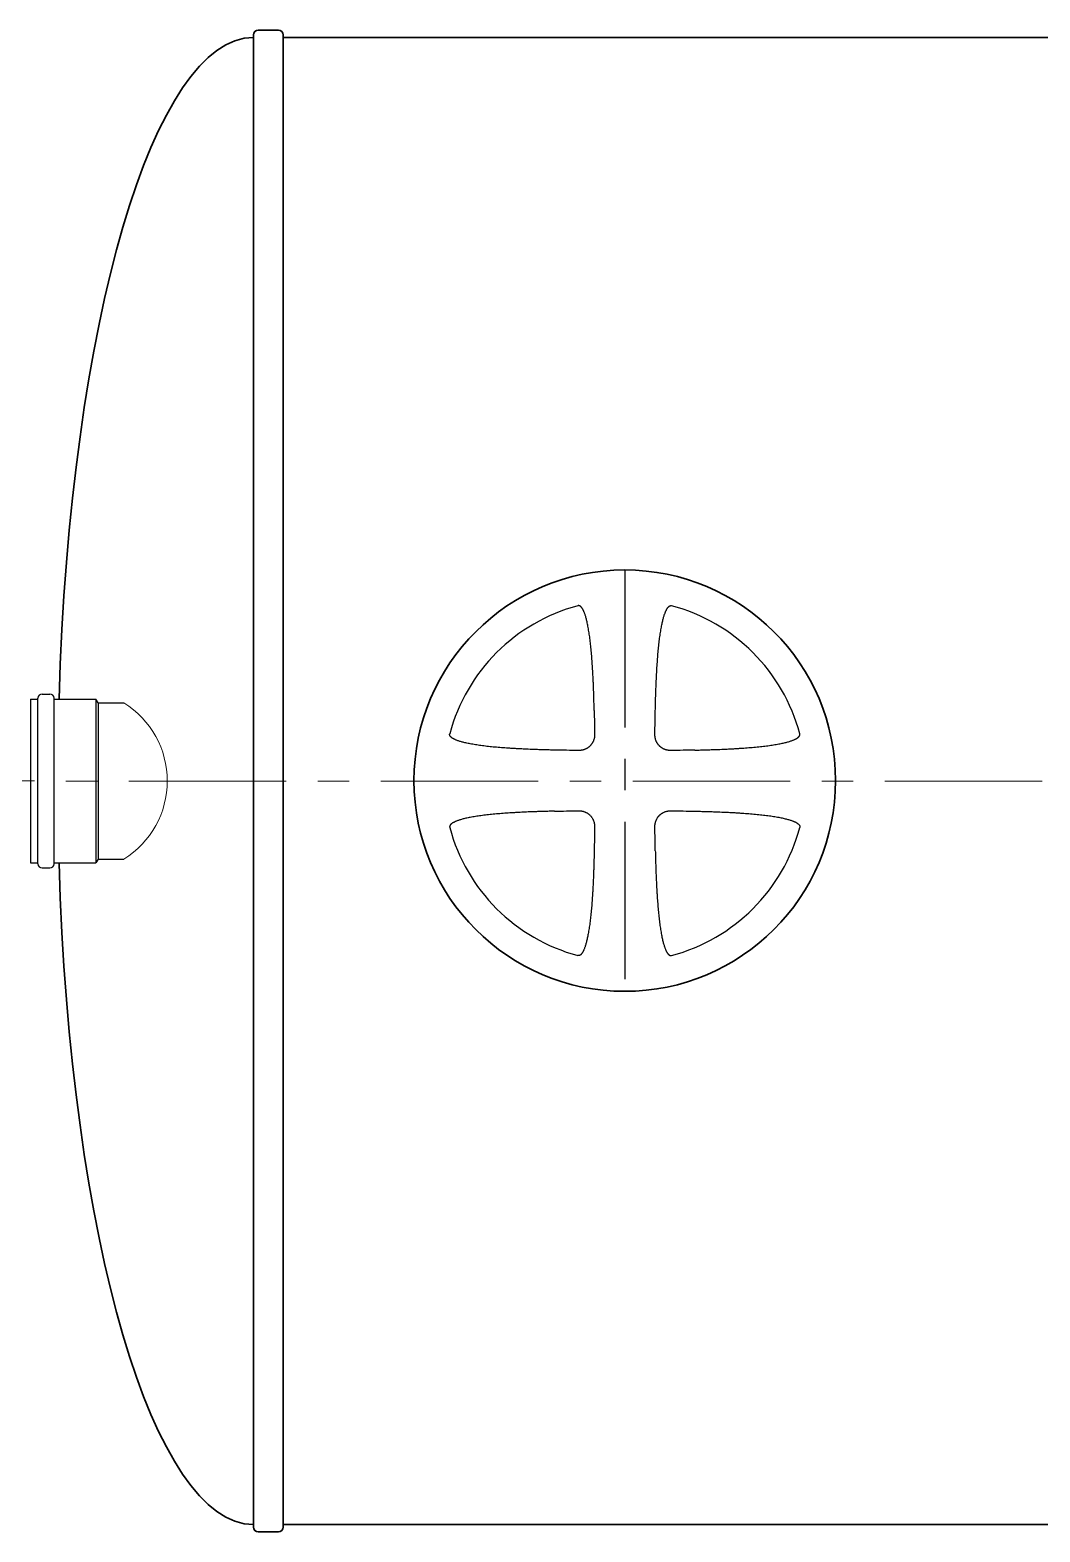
# Model space of a CAD drawing. Header units: millimetres. Extents: x 24859265 to 26550985, y 32092698 to 33532929.
# Drawn here: x 26288974 to 26291010, y 33048793 to 33051823 of the extents above; entities that cross this region are included whole.
import ezdxf

# ---------------------------------------------------------------- set-up
doc = ezdxf.new("R2010")
doc.units = ezdxf.units.MM
doc.linetypes.add('осевая', pattern=[50.8, 31.75, -6.35, 6.35, -6.35])
doc.layers.add('Mitat', color=1, linetype='Continuous')
doc.layers.add('Системный слой', color=7, linetype='Continuous')

msp = doc.modelspace()

# ---------------------------------------------------------------- linework, layer by layer
at = {"color": 1, "linetype": 'осевая', "lineweight": 25, "ltscale": 10}
msp.add_line((26290172.5719, 33050733.577), (26290172.5719, 33049883.577), dxfattribs=at)
at = {"color": 7, "lineweight": 25}
for p, q in [((26288974.3476, 33050473.0446), (26288974.3476, 33050142.6446)), ((26288974.3476, 33050473.0446), (26288989.3476, 33050473.0446)), ((26288989.3476, 33050141.0446), (26288989.3476, 33050474.6446)), ((26288998.0476, 33050483.3446), (26289013.3476, 33050483.3446)), ((26289022.0476, 33050141.0446), (26289022.0476, 33050474.6446)), ((26289022.0476, 33050473.0446), (26289106.3476, 33050473.0446)), ((26289110.7932, 33050465.3446), (26289106.3476, 33050473.0446)), ((26289110.7932, 33050465.3446), (26289163.0064, 33050465.3446)), ((26288974.3476, 33050142.6446), (26288989.3476, 33050142.6446)), ((26288998.0476, 33050132.3446), (26289013.3476, 33050132.3446)), ((26289022.0476, 33050142.6446), (26289106.3476, 33050142.6446)), ((26289110.7932, 33050150.3446), (26289106.3476, 33050142.6446)), ((26289110.7932, 33050150.3446), (26289163.0064, 33050150.3446))]:
    msp.add_line(p, q, dxfattribs=at)
at = {"color": 1, "linetype": 'осевая', "lineweight": 15, "ltscale": 10}
msp.add_line((26279520.7825, 33050309.2318), (26299030.9164, 33050306.3897), dxfattribs=at)
at = {"lineweight": 35}
for points in [[(26289433.8308, 33051822.8478, 0.414213562), (26289423.8308, 33051812.8478), (26289423.8308, 33051807.8461)], [(26289483.8308, 33051807.8478), (26289483.8308, 33051812.8478, 0.414213562), (26289473.8308, 33051822.8478), (26289433.8308, 33051822.8478)], [(26289433.8308, 33048792.8445, -0.414213562), (26289423.8308, 33048802.8445), (26289423.8308, 33048807.8461)], [(26289483.8308, 33048807.8445), (26289483.8308, 33048802.8445, -0.414213562), (26289473.8308, 33048792.8445), (26289433.8308, 33048792.8445)]]:
    msp.add_lwpolyline(points, format="xyb", dxfattribs=at)
for points in [[(26289423.8308, 33048807.8461), (26289423.8308, 33051807.8461)], [(26296572.8839, 33051807.8461), (26289483.8308, 33051807.8461)], [(26289483.8308, 33051807.8461), (26289483.8308, 33048807.8461)], [(26289483.8308, 33048807.8461), (26296572.8839, 33048807.8445)]]:
    msp.add_lwpolyline(points, dxfattribs=at)
at = {"color": 7, "lineweight": 25}
for centre, start, end in [((26288998.0476, 33050474.6446), 90, 180), ((26289013.3476, 33050474.6446), 0, 90), ((26288998.0476, 33050141.0446), 180, 270), ((26289013.3476, 33050141.0446), 270, 0)]:
    msp.add_arc(centre, 8.7, start, end, dxfattribs=at)
at = {"lineweight": 20}
msp.add_arc((26289064.5184, 33050307.8446), 185.7583, 302.018598, 57.981402, dxfattribs=at)
at = {"lineweight": 35}
for start_param, end_param in [(0, 1.460440183), (1.68115458, 3.141592654)]:
    msp.add_ellipse((26289423.8308, 33050307.8461), major_axis=(0, 1500), ratio=0.262791049, start_param=start_param, end_param=end_param, dxfattribs=at)
at = {"layer": 'Mitat', "color": 7, "lineweight": 25}
for p, q in [((26289106.3476, 33050473.0446), (26289106.3476, 33050142.6446)), ((26289110.7932, 33050465.3446), (26289110.7932, 33050150.3446))]:
    msp.add_line(p, q, dxfattribs=at)
at = {"layer": 'Системный слой', "color": 7, "lineweight": 30}
msp.add_circle((26290172.5719, 33050308.577), 425, dxfattribs=at)
at = {"layer": 'Системный слой', "color": 7, "lineweight": 25}
for start, end in [(104.9942803, 165.0057197), (14.9942803, 75.0057197), (194.9942803, 255.0057197), (284.9942803, 345.0057197)]:
    msp.add_arc((26290172.5719, 33050308.577), 365.2841, start, end, dxfattribs=at)
at = {"layer": 'Системный слой', "color": 7, "lineweight": 25, "extrusion": (0, 0, -1)}
for centre, major_axis, start_param, end_param in [((26289349.4675, 33050308.577), (0, -2230.9255), -1.634238642, -1.612784394), ((26290995.6764, 33050308.577), (0, 2230.9255), -1.52880826, -1.507354011), ((26290172.5719, 33051131.6814), (-2230.9255, 0), -1.52880826, -1.507354011), ((26290172.5719, 33051131.6814), (-2230.9255, 0), -1.634238642, -1.612784394), ((26290172.5719, 33049485.4725), (2230.9255, 0), -1.634238642, -1.612784394), ((26290172.5719, 33049485.4725), (2230.9255, 0), -1.52880826, -1.507354011), ((26289349.4675, 33050308.577), (0, -2230.9255), -1.52880826, -1.507354011), ((26290995.6764, 33050308.577), (0, 2230.9255), -1.634238642, -1.612784394)]:
    msp.add_ellipse(centre, major_axis=major_axis, ratio=0.342020143, start_param=start_param, end_param=end_param, dxfattribs=at)
at = {"layer": 'Системный слой', "color": 7, "lineweight": 25}
for points, knots in [([(26290110.9539, 33050450.0171), (26290110.8717, 33050453.8), (26290110.6936, 33050461.4457), (26290110.381, 33050473.0655), (26290110.0742, 33050482.945), (26290109.793, 33050491.0538), (26290109.5597, 33050497.2971), (26290109.2741, 33050504.3887), (26290108.9252, 33050512.3218), (26290108.4962, 33050521.1218), (26290108.0541, 33050529.2913), (26290107.6082, 33050536.7983), (26290107.1697, 33050543.6079), (26290106.6933, 33050550.429), (26290106.1785, 33050557.2195), (26290105.625, 33050563.9424), (26290105.0344, 33050570.5465), (26290104.4041, 33050577.0369), (26290103.7363, 33050583.3676), (26290103.0283, 33050589.5435), (26290102.284, 33050595.5183), (26290101.4951, 33050601.342), (26290100.6668, 33050606.9584), (26290099.799, 33050612.3554), (26290098.9116, 33050617.4161), (26290097.9998, 33050622.185), (26290097.0814, 33050626.589), (26290096.1521, 33050630.6727), (26290095.2362, 33050634.3643), (26290094.3126, 33050637.779), (26290093.3932, 33050640.8922), (26290092.4716, 33050643.7417), (26290091.5896, 33050646.2314), (26290090.7361, 33050648.4329), (26290089.9375, 33050650.317), (26290089.1798, 33050651.9514), (26290088.4947, 33050653.3078), (26290087.8489, 33050654.4846), (26290087.2445, 33050655.4991), (26290086.6637, 33050656.3943), (26290086.1373, 33050657.1403), (26290085.6545, 33050657.7714), (26290085.2275, 33050658.2878), (26290084.8414, 33050658.7209), (26290084.5069, 33050659.0711), (26290084.1999, 33050659.3722), (26290083.9143, 33050659.635), (26290083.6374, 33050659.8737), (26290083.378, 33050660.083), (26290083.1326, 33050660.2684), (26290082.8984, 33050660.4341), (26290082.6635, 33050660.5892), (26290082.3957, 33050660.7534), (26290082.0902, 33050660.9231), (26290081.7473, 33050661.0904), (26290081.3982, 33050661.2367), (26290080.9999, 33050661.3759), (26290080.5089, 33050661.5066), (26290079.9361, 33050661.5961), (26290079.3878, 33050661.6161), (26290078.8424, 33050661.582), (26290078.4215, 33050661.5132), (26290078.1394, 33050661.4438), (26290078.0647, 33050661.4238)], [0, 0, 0, 0, 3.294371593, 6.658591543, 10.121592742, 11.902893978, 13.727107621, 15.565805849, 18.089199056, 20.650882172, 23.250738132, 25.227924631, 27.214477482, 29.207844676, 31.198515859, 33.161938964, 35.100748787, 36.992852426, 38.863010201, 40.668912645, 42.432709704, 44.134311819, 45.815956245, 47.406319509, 48.925529492, 50.321905425, 51.666805829, 52.875385207, 53.998684122, 55.003566013, 55.973887457, 56.834853186, 57.62025208, 58.285214561, 58.906539433, 59.421026718, 59.87309663, 60.246258994, 60.602155426, 60.908040864, 61.180306665, 61.401463481, 61.604047946, 61.767516676, 61.910185432, 62.028901262, 62.144789761, 62.250718136, 62.349589011, 62.437155671, 62.520316699, 62.60098611, 62.683376543, 62.794473772, 62.904935231, 63.013803366, 63.122506405, 63.271682214, 63.457840141, 63.633238455, 63.754365664, 63.934896432, 64, 64, 64, 64]), ([(26290234.19, 33050450.0171), (26290234.2722, 33050453.8007), (26290234.4504, 33050461.4511), (26290234.7633, 33050473.0842), (26290235.0708, 33050482.9829), (26290235.3531, 33050491.1153), (26290235.5875, 33050497.383), (26290235.8447, 33050503.7645), (26290236.1264, 33050510.2395), (26290236.4363, 33050516.8349), (26290236.7758, 33050523.5161), (26290237.1476, 33050530.2761), (26290237.5531, 33050537.0801), (26290237.9951, 33050543.9208), (26290238.4754, 33050550.7704), (26290238.9943, 33050557.5855), (26290239.5521, 33050564.329), (26290240.1469, 33050570.9483), (26290240.7816, 33050577.4496), (26290241.4538, 33050583.7871), (26290242.1662, 33050589.9667), (26290242.9151, 33050595.9421), (26290243.7086, 33050601.7646), (26290244.5418, 33050607.3783), (26290245.4148, 33050612.7712), (26290246.3074, 33050617.8254), (26290247.2242, 33050622.5852), (26290248.1471, 33050626.9767), (26290249.0804, 33050631.0443), (26290249.9989, 33050634.7151), (26290250.9239, 33050638.1054), (26290251.8432, 33050641.1903), (26290252.7632, 33050644.009), (26290253.6413, 33050646.4651), (26290254.4889, 33050648.6319), (26290255.2798, 33050650.4814), (26290256.0282, 33050652.0829), (26290256.7031, 33050653.4094), (26290257.3381, 33050654.5594), (26290257.9321, 33050655.5512), (26290258.5033, 33050656.4281), (26290259.0219, 33050657.161), (26290259.4985, 33050657.7827), (26290259.9212, 33050658.2933), (26290260.3043, 33050658.7228), (26290260.6375, 33050659.0716), (26290260.9439, 33050659.3722), (26290261.2295, 33050659.635), (26290261.5064, 33050659.8737), (26290261.7659, 33050660.083), (26290262.0112, 33050660.2684), (26290262.2455, 33050660.4341), (26290262.4803, 33050660.5892), (26290262.7481, 33050660.7534), (26290263.0537, 33050660.9231), (26290263.3965, 33050661.0904), (26290263.7457, 33050661.2367), (26290264.144, 33050661.3759), (26290264.6349, 33050661.5066), (26290265.2077, 33050661.5961), (26290265.7561, 33050661.6161), (26290266.3015, 33050661.582), (26290266.7224, 33050661.5132), (26290267.0044, 33050661.4438), (26290267.0792, 33050661.4238)], [0, 0, 0, 0, 3.346521523, 6.766848111, 10.291529456, 12.106470403, 13.966728464, 15.842272064, 17.760328852, 19.705723419, 21.69055137, 23.687494739, 25.705597318, 27.732687694, 29.765616249, 31.795275715, 33.795524463, 35.769580702, 37.694348858, 39.596138923, 41.431300907, 43.222956688, 44.950627594, 46.657892926, 48.271860481, 49.813092722, 51.228677476, 52.591624534, 53.814670765, 54.950110731, 55.963708116, 56.941680685, 57.807328827, 58.595452265, 59.260387204, 59.880783117, 60.393123522, 60.842570583, 61.213061508, 61.566814526, 61.871519207, 62.143339222, 62.364995754, 62.568380645, 62.733224655, 62.877533629, 62.998105508, 63.115804117, 63.223385704, 63.323799493, 63.412733256, 63.497193458, 63.579124045, 63.662802909, 63.775637351, 63.887825457, 63.998394772, 64.108795928, 64.260302258, 64.449368862, 64.627507815, 64.750527631, 64.933879172, 65, 65, 65, 65]), ([(26290031.1318, 33050370.195), (26290027.5428, 33050370.273), (26290020.2764, 33050370.4417), (26290011.1377, 33050370.6849), (26290002.5265, 33050370.9392), (26289993.2886, 33050371.2374), (26289981.2838, 33050371.6793), (26289968.5332, 33050372.2294), (26289957.3917, 33050372.7882), (26289948.4129, 33050373.2939), (26289940.9837, 33050373.7525), (26289933.9901, 33050374.2224), (26289927.2378, 33050374.7144), (26289920.5332, 33050375.2445), (26289913.9189, 33050375.8119), (26289907.3951, 33050376.4195), (26289901.0045, 33050377.0657), (26289894.7479, 33050377.753), (26289888.6679, 33050378.4787), (26289882.7236, 33050379.2502), (26289876.9728, 33050380.0627), (26289871.4323, 33050380.9162), (26289866.2171, 33050381.7921), (26289861.2861, 33050382.6951), (26289856.7133, 33050383.6084), (26289852.4573, 33050384.536), (26289848.5908, 33050385.4547), (26289845.0006, 33050386.3848), (26289841.7147, 33050387.3145), (26289838.6978, 33050388.2494), (26289836.0501, 33050389.1482), (26289833.6991, 33050390.022), (26289831.678, 33050390.8438), (26289829.9181, 33050391.6269), (26289828.4514, 33050392.3388), (26289827.1761, 33050393.0122), (26289826.0758, 33050393.6439), (26289825.1063, 33050394.2509), (26289824.3001, 33050394.8007), (26289823.6196, 33050395.3046), (26289823.0638, 33050395.75), (26289822.5983, 33050396.1525), (26289822.2229, 33050396.5008), (26289821.9003, 33050396.8206), (26289821.6182, 33050397.1187), (26289821.3616, 33050397.4088), (26289821.1361, 33050397.6818), (26289820.9362, 33050397.9407), (26289820.7578, 33050398.188), (26289820.5915, 33050398.4355), (26289820.4173, 33050398.7157), (26289820.2389, 33050399.0332), (26289820.0648, 33050399.3871), (26289819.9146, 33050399.744), (26289819.7735, 33050400.1469), (26289819.6424, 33050400.6394), (26289819.5528, 33050401.2128), (26289819.5328, 33050401.7611), (26289819.5669, 33050402.3065), (26289819.6357, 33050402.7274), (26289819.7051, 33050403.0095), (26289819.7251, 33050403.0842)], [0, 0, 0, 0, 3.027650468, 6.130094995, 7.711356257, 10.29572092, 13.929306235, 17.85218495, 21.075847564, 23.356555589, 25.454567181, 27.369742625, 29.28457001, 31.181263092, 33.060102395, 34.9034142, 36.729230748, 38.501690757, 40.23857242, 41.92187162, 43.587415304, 45.168284004, 46.68244492, 48.080640478, 49.429669018, 50.648001517, 51.784220094, 52.805921168, 53.793742901, 54.673451645, 55.478236634, 56.16329273, 56.804669619, 57.338102874, 57.808295994, 58.19735665, 58.567881964, 58.885924914, 59.167818492, 59.395947779, 59.604956454, 59.772793989, 59.918929675, 60.040332083, 60.158922171, 60.267662997, 60.369344164, 60.459616107, 60.545401758, 60.628156765, 60.712315906, 60.824376076, 60.935003164, 61.043224388, 61.1494624, 61.294441349, 61.47478319, 61.644699639, 61.762041656, 61.936931263, 62, 62, 62, 62]), ([(26290111.8164, 33050402.2217), (26290111.825, 33050401.629), (26290111.8138, 33050400.4564), (26290111.7124, 33050398.7007), (26290111.5257, 33050396.955), (26290111.2494, 33050395.2081), (26290110.8814, 33050393.4694), (26290110.4219, 33050391.752), (26290109.8727, 33050390.0677), (26290109.2374, 33050388.4276), (26290108.5213, 33050386.8425), (26290107.7309, 33050385.3212), (26290106.873, 33050383.8697), (26290105.9524, 33050382.4887), (26290104.9784, 33050381.1854), (26290103.9625, 33050379.9666), (26290102.9238, 33050378.8434), (26290101.8719, 33050377.8135), (26290100.8163, 33050376.8739), (26290099.6653, 33050375.9403), (26290098.4853, 33050375.0767), (26290097.2489, 33050374.2624), (26290096.1338, 33050373.5979), (26290094.8458, 33050372.8999), (26290093.3476, 33050372.178), (26290091.5845, 33050371.4568), (26290089.7948, 33050370.8466), (26290088.27, 33050370.4197), (26290086.6605, 33050370.0433), (26290084.8585, 33050369.7091), (26290082.7846, 33050369.4592), (26290080.7725, 33050369.3364), (26290079.5409, 33050369.3236), (26290078.9272, 33050369.3325)], [0, 0, 0, 0, 1.160826542, 2.293622235, 3.435630275, 4.588755852, 5.746246171, 6.905347908, 8.06046894, 9.206890964, 10.341223549, 11.457239469, 12.554235135, 13.633163251, 14.697615427, 15.730559355, 16.730574568, 17.684561251, 18.60488317, 19.490060894, 20.578622657, 21.45991575, 22.381037453, 23.113318507, 24.320591035, 25.627436737, 26.832375655, 28.012840773, 28.720001051, 30.061885846, 31.592299148, 32.799070777, 34, 34, 34, 34]), ([(26290266.2167, 33050369.3325), (26290265.624, 33050369.3239), (26290264.4513, 33050369.3351), (26290262.6957, 33050369.4365), (26290260.95, 33050369.6232), (26290259.2031, 33050369.8995), (26290257.4643, 33050370.2675), (26290255.7469, 33050370.727), (26290254.0626, 33050371.2762), (26290252.4226, 33050371.9115), (26290250.8375, 33050372.6276), (26290249.3162, 33050373.418), (26290247.8647, 33050374.2759), (26290246.4837, 33050375.1965), (26290245.1804, 33050376.1705), (26290243.9616, 33050377.1864), (26290242.8383, 33050378.2251), (26290241.8084, 33050379.277), (26290240.8689, 33050380.3326), (26290239.9352, 33050381.4836), (26290239.0717, 33050382.6636), (26290238.2574, 33050383.9), (26290237.5928, 33050385.0151), (26290236.8949, 33050386.3031), (26290236.173, 33050387.8013), (26290235.4518, 33050389.5644), (26290234.8416, 33050391.3541), (26290234.4147, 33050392.8789), (26290234.0383, 33050394.4884), (26290233.7041, 33050396.2904), (26290233.4542, 33050398.3643), (26290233.3313, 33050400.3764), (26290233.3186, 33050401.608), (26290233.3274, 33050402.2217)], [0, 0, 0, 0, 1.160826542, 2.293622235, 3.435630275, 4.588755852, 5.746246171, 6.905347908, 8.06046894, 9.206890964, 10.341223549, 11.457239469, 12.554235135, 13.633163251, 14.697615427, 15.730559355, 16.730574568, 17.684561251, 18.60488317, 19.490060894, 20.578622657, 21.45991575, 22.381037453, 23.113318507, 24.320591035, 25.627436737, 26.832375655, 28.012840773, 28.720001051, 30.061885846, 31.592299148, 32.799070777, 34, 34, 34, 34]), ([(26290314.0121, 33050370.195), (26290317.6847, 33050370.2748), (26290325.1169, 33050370.4476), (26290334.4623, 33050370.6975), (26290343.2581, 33050370.959), (26290352.6766, 33050371.2656), (26290364.8995, 33050371.7205), (26290377.8635, 33050372.2874), (26290389.1718, 33050372.8637), (26290398.2641, 33050373.3848), (26290405.7654, 33050373.8567), (26290412.8129, 33050374.3395), (26290419.6033, 33050374.8444), (26290426.3353, 33050375.3879), (26290432.9622, 33050375.9688), (26290439.4869, 33050376.5899), (26290445.8654, 33050377.2496), (26290452.1001, 33050377.9503), (26290458.1471, 33050378.6891), (26290464.0516, 33050379.4737), (26290469.7565, 33050380.2993), (26290475.2465, 33050381.166), (26290480.4047, 33050382.0545), (26290485.2732, 33050382.9693), (26290489.7773, 33050383.893), (26290493.9592, 33050384.8295), (26290497.7452, 33050385.7545), (26290501.2504, 33050386.689), (26290504.448, 33050387.6205), (26290507.3751, 33050388.5553), (26290509.9326, 33050389.4507), (26290512.1942, 33050390.3181), (26290514.1292, 33050391.1305), (26290515.8069, 33050391.9016), (26290517.198, 33050392.599), (26290518.4035, 33050393.2563), (26290519.441, 33050393.8713), (26290520.3549, 33050394.4617), (26290521.1143, 33050394.996), (26290521.7548, 33050395.4851), (26290522.2772, 33050395.9166), (26290522.7139, 33050396.3056), (26290523.0656, 33050396.6415), (26290523.3671, 33050396.949), (26290523.63, 33050397.2346), (26290523.8687, 33050397.5115), (26290524.078, 33050397.7709), (26290524.2633, 33050398.0163), (26290524.429, 33050398.2505), (26290524.5842, 33050398.4854), (26290524.7483, 33050398.7532), (26290524.9181, 33050399.0587), (26290525.0854, 33050399.4016), (26290525.2317, 33050399.7507), (26290525.3709, 33050400.149), (26290525.5016, 33050400.64), (26290525.5911, 33050401.2128), (26290525.6111, 33050401.7611), (26290525.577, 33050402.3065), (26290525.5081, 33050402.7274), (26290525.4388, 33050403.0095), (26290525.4187, 33050403.0842)], [0, 0, 0, 0, 3.098261334, 6.270257389, 7.885873744, 10.522157945, 14.222087947, 18.211189336, 21.483219765, 23.791405021, 25.91055982, 27.839239887, 29.766287197, 31.670808361, 33.554373667, 35.397494967, 37.221268987, 38.987539178, 40.71587108, 42.387727128, 44.041242235, 45.608248555, 47.10728905, 48.48832759, 49.819500091, 51.017863675, 52.132794527, 53.131322562, 54.095468401, 54.950921967, 55.731333865, 56.392139341, 57.009564667, 57.52047847, 57.969135823, 58.33888725, 58.691132745, 58.993238407, 59.261550851, 59.478661932, 59.677208155, 59.836710997, 59.975491712, 60.090496101, 60.202763313, 60.305383036, 60.40116592, 60.485997168, 60.566559632, 60.644707497, 60.724522268, 60.832146527, 60.939155451, 61.044621355, 61.149927756, 61.294442138, 61.474782666, 61.644699745, 61.762041735, 61.936930934, 62, 62, 62, 62]), ([(26290031.1318, 33050246.9589), (26290027.5428, 33050246.881), (26290020.2764, 33050246.7122), (26290011.1377, 33050246.469), (26290002.5265, 33050246.2147), (26289993.2886, 33050245.9165), (26289981.2838, 33050245.4746), (26289968.5332, 33050244.9245), (26289957.3917, 33050244.3658), (26289948.4129, 33050243.8601), (26289940.9837, 33050243.4014), (26289933.9901, 33050242.9315), (26289927.2378, 33050242.4395), (26289920.5332, 33050241.9095), (26289913.9189, 33050241.342), (26289907.3951, 33050240.7345), (26289901.0045, 33050240.0882), (26289894.7479, 33050239.4009), (26289888.6679, 33050238.6752), (26289882.7236, 33050237.9038), (26289876.9728, 33050237.0912), (26289871.4323, 33050236.2378), (26289866.2171, 33050235.3618), (26289861.2861, 33050234.4588), (26289856.7133, 33050233.5455), (26289852.4573, 33050232.618), (26289848.5908, 33050231.6992), (26289845.0006, 33050230.7691), (26289841.7147, 33050229.8395), (26289838.6978, 33050228.9046), (26289836.0501, 33050228.0057), (26289833.6991, 33050227.132), (26289831.678, 33050226.3101), (26289829.9181, 33050225.527), (26289828.4514, 33050224.8151), (26289827.1761, 33050224.1418), (26289826.0758, 33050223.5101), (26289825.1063, 33050222.903), (26289824.3001, 33050222.3533), (26289823.6196, 33050221.8494), (26289823.0638, 33050221.404), (26289822.5983, 33050221.0014), (26289822.2229, 33050220.6531), (26289821.9003, 33050220.3334), (26289821.6182, 33050220.0352), (26289821.3616, 33050219.7451), (26289821.1361, 33050219.4722), (26289820.9362, 33050219.2133), (26289820.7578, 33050218.9659), (26289820.5915, 33050218.7184), (26289820.4173, 33050218.4382), (26289820.2389, 33050218.1207), (26289820.0648, 33050217.7668), (26289819.9146, 33050217.4099), (26289819.7735, 33050217.007), (26289819.6424, 33050216.5145), (26289819.5528, 33050215.9412), (26289819.5328, 33050215.3928), (26289819.5669, 33050214.8474), (26289819.6357, 33050214.4265), (26289819.7051, 33050214.1445), (26289819.7251, 33050214.0697)], [0, 0, 0, 0, 3.027650466, 6.130094991, 7.711356252, 10.295720913, 13.929306225, 17.852184938, 21.07584755, 23.356555574, 25.454567165, 27.369742608, 29.284569992, 31.181263074, 33.060102377, 34.903414182, 36.72923073, 38.50169074, 40.238572403, 41.921871604, 43.587415288, 45.168283988, 46.682444905, 48.080640464, 49.429669005, 50.648001504, 51.784220082, 52.805921157, 53.793742891, 54.673451636, 55.478236627, 56.163292723, 56.804669613, 57.33810287, 57.80829599, 58.197356647, 58.567881962, 58.885924912, 59.167818491, 59.395947778, 59.604956454, 59.772793988, 59.918929674, 60.040332083, 60.15892217, 60.267662996, 60.369344163, 60.459616106, 60.545401757, 60.628156764, 60.712315905, 60.824376075, 60.935003163, 61.043224387, 61.1494624, 61.294441348, 61.474783189, 61.644699639, 61.762041656, 61.936931263, 62, 62, 62, 62]), ([(26290078.9272, 33050247.8215), (26290079.5199, 33050247.83), (26290080.6925, 33050247.8189), (26290082.4482, 33050247.7175), (26290084.1939, 33050247.5307), (26290085.9408, 33050247.2544), (26290087.6795, 33050246.8864), (26290089.397, 33050246.4269), (26290091.0812, 33050245.8778), (26290092.7213, 33050245.2425), (26290094.3064, 33050244.5263), (26290095.8277, 33050243.7359), (26290097.2792, 33050242.878), (26290098.6594, 33050241.958), (26290099.9571, 33050240.9881), (26290101.161, 33050239.9856), (26290102.2549, 33050238.9766), (26290103.3908, 33050237.8237), (26290104.4017, 33050236.6769), (26290105.3923, 33050235.4264), (26290106.3345, 33050234.1167), (26290107.3037, 33050232.5869), (26290108.1098, 33050231.1212), (26290108.8044, 33050229.7014), (26290109.4507, 33050228.2093), (26290109.9677, 33050226.7985), (26290110.4874, 33050225.1701), (26290110.8637, 33050223.7605), (26290111.1921, 33050222.2047), (26290111.4476, 33050220.7418), (26290111.6713, 33050218.9763), (26290111.8095, 33050216.9445), (26290111.8259, 33050215.5909), (26290111.8164, 33050214.9322)], [0, 0, 0, 0, 1.160824505, 2.293619377, 3.435628046, 4.588756653, 5.746252086, 6.905357744, 8.060477574, 9.206889122, 10.341203147, 11.457204809, 12.554204619, 13.633169084, 14.695740988, 15.71706833, 16.69175045, 17.601108296, 18.876909107, 19.676174613, 20.71618965, 22.027068401, 23.21144584, 23.982011638, 25.113816219, 26.386624586, 26.915981655, 28.452958319, 29.235772501, 30.022225733, 31.353685786, 32.710829606, 34, 34, 34, 34]), ([(26290233.3274, 33050214.9322), (26290233.3189, 33050215.5249), (26290233.33, 33050216.6976), (26290233.4314, 33050218.4532), (26290233.6182, 33050220.1989), (26290233.8945, 33050221.9458), (26290234.2625, 33050223.6846), (26290234.722, 33050225.402), (26290235.2711, 33050227.0863), (26290235.9064, 33050228.7263), (26290236.6226, 33050230.3114), (26290237.413, 33050231.8327), (26290238.2709, 33050233.2842), (26290239.1915, 33050234.6652), (26290240.1655, 33050235.9685), (26290241.1813, 33050237.1873), (26290242.2201, 33050238.3106), (26290243.272, 33050239.3405), (26290244.3276, 33050240.28), (26290245.4785, 33050241.2137), (26290246.6585, 33050242.0772), (26290247.895, 33050242.8915), (26290249.0101, 33050243.556), (26290250.2981, 33050244.254), (26290251.7963, 33050244.9759), (26290253.5594, 33050245.6971), (26290255.3491, 33050246.3073), (26290256.8739, 33050246.7342), (26290258.4834, 33050247.1106), (26290260.2854, 33050247.4448), (26290262.3593, 33050247.6947), (26290264.3714, 33050247.8176), (26290265.603, 33050247.8303), (26290266.2167, 33050247.8215)], [0, 0, 0, 0, 1.160826542, 2.293622235, 3.435630275, 4.588755852, 5.746246171, 6.905347908, 8.06046894, 9.206890964, 10.341223549, 11.457239469, 12.554235135, 13.633163251, 14.697615427, 15.730559355, 16.730574568, 17.684561251, 18.60488317, 19.490060894, 20.578622657, 21.45991575, 22.381037453, 23.113318507, 24.320591035, 25.627436737, 26.832375655, 28.012840773, 28.720001051, 30.061885846, 31.592299148, 32.799070777, 34, 34, 34, 34]), ([(26290314.0121, 33050246.9589), (26290317.6847, 33050246.8791), (26290325.1169, 33050246.7063), (26290334.4623, 33050246.4564), (26290343.2581, 33050246.1949), (26290352.6766, 33050245.8883), (26290364.8995, 33050245.4335), (26290377.8635, 33050244.8665), (26290389.1718, 33050244.2903), (26290398.2641, 33050243.7691), (26290405.7654, 33050243.2972), (26290412.8129, 33050242.8144), (26290419.6033, 33050242.3095), (26290426.3353, 33050241.7661), (26290432.9622, 33050241.1851), (26290439.4869, 33050240.564), (26290445.8654, 33050239.9043), (26290452.1001, 33050239.2036), (26290458.1471, 33050238.4648), (26290464.0516, 33050237.6803), (26290469.7565, 33050236.8546), (26290475.2465, 33050235.9879), (26290480.4047, 33050235.0995), (26290485.2732, 33050234.1846), (26290489.7773, 33050233.261), (26290493.9592, 33050232.3245), (26290497.7452, 33050231.3994), (26290501.2504, 33050230.465), (26290504.448, 33050229.5334), (26290507.3751, 33050228.5986), (26290509.9326, 33050227.7032), (26290512.1942, 33050226.8358), (26290514.1292, 33050226.0235), (26290515.8069, 33050225.2524), (26290517.198, 33050224.5549), (26290518.4035, 33050223.8976), (26290519.441, 33050223.2827), (26290520.3549, 33050222.6922), (26290521.1143, 33050222.1579), (26290521.7548, 33050221.6688), (26290522.2772, 33050221.2374), (26290522.7139, 33050220.8483), (26290523.0656, 33050220.5124), (26290523.3671, 33050220.205), (26290523.63, 33050219.9194), (26290523.8687, 33050219.6425), (26290524.078, 33050219.383), (26290524.2633, 33050219.1376), (26290524.429, 33050218.9034), (26290524.5842, 33050218.6685), (26290524.7483, 33050218.4008), (26290524.9181, 33050218.0952), (26290525.0854, 33050217.7524), (26290525.2317, 33050217.4032), (26290525.3709, 33050217.0049), (26290525.5016, 33050216.514), (26290525.5911, 33050215.9412), (26290525.6111, 33050215.3928), (26290525.577, 33050214.8474), (26290525.5081, 33050214.4265), (26290525.4388, 33050214.1445), (26290525.4187, 33050214.0697)], [0, 0, 0, 0, 3.098261337, 6.270257394, 7.88587375, 10.522157951, 14.222087953, 18.211189342, 21.483219771, 23.791405029, 25.91055983, 27.8392399, 29.766287214, 31.670808384, 33.554373694, 35.397494999, 37.221270799, 38.987539216, 40.715868525, 42.387727164, 44.041242269, 45.608248584, 47.107289074, 48.488327607, 49.819500103, 51.017863682, 52.13279453, 53.131322563, 54.0954684, 54.950921965, 55.731333862, 56.392139339, 57.009564665, 57.520478469, 57.969135823, 58.33888725, 58.691132745, 58.993238408, 59.261550851, 59.478661933, 59.677208155, 59.836710998, 59.975491713, 60.090496102, 60.202763313, 60.305383036, 60.40116592, 60.485997169, 60.566559633, 60.644707498, 60.724522269, 60.832146528, 60.939155452, 61.044621356, 61.149927757, 61.294442138, 61.474782667, 61.644699746, 61.762041735, 61.936930934, 62, 62, 62, 62]), ([(26290110.9539, 33050167.1368), (26290110.8705, 33050163.2997), (26290110.6898, 33050155.5531), (26290110.4275, 33050145.8243), (26290110.1818, 33050137.6641), (26290109.9609, 33050130.8725), (26290109.6555, 33050122.263), (26290109.251, 33050112.0705), (26290108.7259, 33050100.5161), (26290108.1793, 33050090.0296), (26290107.6433, 33050080.8951), (26290107.1605, 33050073.3985), (26290106.6678, 33050066.376), (26290106.154, 33050059.6265), (26290105.602, 33050052.9449), (26290105.0133, 33050046.3821), (26290104.3854, 33050039.9331), (26290103.7204, 33050033.6436), (26290103.016, 33050027.5088), (26290102.2759, 33050021.5748), (26290101.4921, 33050015.7916), (26290100.6696, 33050010.2145), (26290099.8083, 33050004.8547), (26290098.9278, 33049999.8272), (26290098.0233, 33049995.0878), (26290097.1122, 33049990.7074), (26290096.19, 33049986.6416), (26290095.2801, 33049982.9602), (26290094.3618, 33049979.5498), (26290093.4464, 33049976.4346), (26290092.5274, 33049973.5779), (26290091.6459, 33049971.075), (26290090.7909, 33049968.8563), (26290089.9885, 33049966.9523), (26290089.2256, 33049965.2971), (26290088.5337, 33049963.9201), (26290087.8804, 33049962.7241), (26290087.2684, 33049961.693), (26290086.6806, 33049960.7844), (26290086.1485, 33049960.0287), (26290085.6612, 33049959.3909), (26290085.231, 33049958.8701), (26290084.8428, 33049958.4344), (26290084.5072, 33049958.0832), (26290084.1999, 33049957.7818), (26290083.9143, 33049957.5189), (26290083.6374, 33049957.2802), (26290083.378, 33049957.0709), (26290083.1326, 33049956.8856), (26290082.8984, 33049956.7199), (26290082.6635, 33049956.5647), (26290082.3957, 33049956.4006), (26290082.0902, 33049956.2308), (26290081.7473, 33049956.0635), (26290081.3982, 33049955.9172), (26290080.9999, 33049955.778), (26290080.5089, 33049955.6473), (26290079.9361, 33049955.5578), (26290079.3878, 33049955.5378), (26290078.8424, 33049955.5719), (26290078.4215, 33049955.6408), (26290078.1394, 33049955.7101), (26290078.0647, 33049955.7302)], [0, 0, 0, 0, 3.289425785, 6.641072506, 8.341944379, 10.288254271, 12.467463829, 15.730360375, 19.040042649, 22.396272394, 24.748617788, 26.901300285, 28.851790397, 30.799552599, 32.720392494, 34.616970036, 36.467565256, 38.296603138, 40.062485517, 41.78701453, 43.450467192, 45.094385097, 46.649301137, 48.134932472, 49.501134164, 50.817333387, 52.001691581, 53.103718779, 54.091658013, 55.046430083, 55.895776701, 56.672127723, 57.331893274, 57.949266326, 58.462051315, 58.913491524, 59.286860563, 59.642660821, 59.947992889, 60.219335302, 60.439132084, 60.640228459, 60.801979529, 60.942837132, 61.059697506, 61.173775908, 61.278050622, 61.375378074, 61.46157731, 61.543439091, 61.622847514, 61.703949805, 61.813310178, 61.922045176, 62.029212163, 62.136216983, 62.283062174, 62.466311413, 62.638969098, 62.758203699, 62.935913687, 63, 63, 63, 63]), ([(26290234.19, 33050167.1368), (26290234.2715, 33050163.3819), (26290234.4483, 33050155.7917), (26290234.7045, 33050146.2535), (26290234.9444, 33050138.2324), (26290235.1607, 33050131.5349), (26290235.4603, 33050123.0154), (26290235.8578, 33050112.9043), (26290236.3745, 33050101.4172), (26290236.9131, 33050090.9701), (26290237.4422, 33050081.8502), (26290237.9201, 33050074.3462), (26290238.4084, 33050067.3069), (26290238.9183, 33050060.5335), (26290239.4666, 33050053.8237), (26290240.052, 33050047.2267), (26290240.6771, 33050040.7383), (26290241.3401, 33050034.4033), (26290242.0433, 33050028.218), (26290242.7834, 33050022.2274), (26290243.5683, 33050016.3837), (26290244.3931, 33050010.7431), (26290245.2579, 33050005.3187), (26290246.1431, 33050000.2268), (26290247.0535, 33049995.4242), (26290247.9716, 33049990.9838), (26290248.9016, 33049986.8622), (26290249.8194, 33049983.1315), (26290250.746, 33049979.6772), (26290251.6696, 33049976.5249), (26290252.5962, 33049973.6374), (26290253.4842, 33049971.112), (26290254.3446, 33049968.8768), (26290255.1508, 33049966.9623), (26290255.9165, 33049965.3006), (26290256.6097, 33049963.9208), (26290257.2635, 33049962.724), (26290257.8755, 33049961.693), (26290258.4633, 33049960.7844), (26290258.9953, 33049960.0287), (26290259.4827, 33049959.3909), (26290259.9129, 33049958.8701), (26290260.3011, 33049958.4344), (26290260.6366, 33049958.0832), (26290260.9439, 33049957.7818), (26290261.2295, 33049957.5189), (26290261.5064, 33049957.2802), (26290261.7659, 33049957.0709), (26290262.0113, 33049956.8856), (26290262.2455, 33049956.7199), (26290262.4804, 33049956.5647), (26290262.7481, 33049956.4006), (26290263.0537, 33049956.2308), (26290263.3965, 33049956.0635), (26290263.7457, 33049955.9172), (26290264.144, 33049955.778), (26290264.6349, 33049955.6473), (26290265.2077, 33049955.5578), (26290265.7561, 33049955.5378), (26290266.3015, 33049955.5719), (26290266.7224, 33049955.6408), (26290267.0044, 33049955.7101), (26290267.0792, 33049955.7302)], [0, 0, 0, 0, 3.218923136, 6.50682583, 8.178508276, 10.098302523, 12.252324325, 15.489576072, 18.779789971, 22.12274404, 24.473336148, 26.627827063, 28.584131871, 30.538173803, 32.467067938, 34.373013837, 36.235157188, 38.076608153, 39.857077487, 41.597492253, 43.278569694, 44.940532211, 46.513957966, 48.018144325, 49.402538406, 50.736545173, 51.936949418, 53.053666948, 54.053978732, 55.020167258, 55.878253101, 56.661608666, 57.325774799, 57.946675197, 58.461222986, 58.913538136, 59.286894357, 59.642684309, 59.948009353, 60.219346434, 60.439139687, 60.640232736, 60.801981719, 60.942838005, 61.059697972, 61.173776052, 61.278050575, 61.375377913, 61.461577123, 61.543438914, 61.622847383, 61.703949732, 61.813310168, 61.9220452, 62.029212193, 62.136216998, 62.283062174, 62.466311411, 62.638969098, 62.758203699, 62.935913687, 63, 63, 63, 63])]:
    msp.add_open_spline(points, degree=3, knots=knots, dxfattribs=at)

doc.saveas('drawing.dxf')
